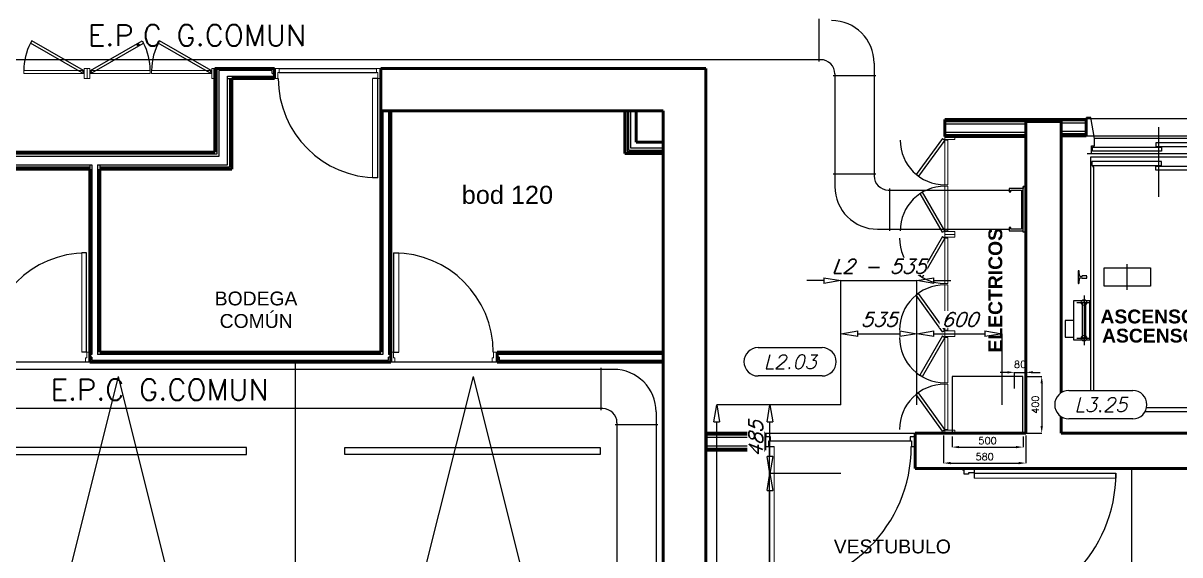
# Model space of a CAD drawing. Header units: millimetres. Extents: x -42700 to 155289, y -7931 to 68797.
# Drawn here: x 13645 to 21795, y 28682 to 32429 of the extents above; entities that cross this region are included whole.
import ezdxf
from ezdxf.enums import TextEntityAlignment as Align

# ---------------------------------------------------------------- set-up
doc = ezdxf.new("R2010")
doc.units = ezdxf.units.MM
doc.set_wipeout_variables(frame=1)
for name, color, linetype in [('01 arquitectura', 8, 'Continuous'), ('07.5 cotas detalle', 21, 'Continuous'), ('08.1 tags L1', 3, 'Continuous'), ('08.2 tags L3', 3, 'Continuous'), ('19 pasadas', 6, 'Continuous'), ('__L2_20Q', 7, 'Continuous'), ('__L3_30Q', 7, 'Continuous')]:
    doc.layers.add(name, color=color, linetype=linetype)
doc.layers.add('3 bandejas', color=113, linetype='Continuous', lineweight=25)
doc.styles.add('Arial_2', font='arial.ttf', dxfattribs={"height": 0.0975})
doc.styles.add('Arial_4', font='arial.ttf', dxfattribs={"height": 0.1275})
doc.styles.add('Arial_B', font='arialbd.ttf', dxfattribs={"height": 0.0975})
doc.styles.add('DESC', font='romans.shx', dxfattribs={"oblique": 15})
doc.styles.add('QUOTE', font='romans.shx', dxfattribs={"oblique": 20})
doc.styles.add('ROMANS', font='romans')
doc.dimstyles.new('FIP_COTAS', dxfattribs={"dimtxt": 2, "dimasz": 1, "dimexe": 1, "dimexo": 1, "dimgap": 1, "dimtad": 1, "dimlfac": 0.25, "dimzin": 10, "dimdsep": 46, "dimtxsty": 'ROMANS', "dimcen": 1, "dimclrd": 256, "dimclre": 256, "dimclrt": 256, "dimadec": 0, "dimazin": 0, "dimtfac": 1, "dimtmove": 2, "dimatfit": 3, "dimfxl": 1, "dimtolj": 1, "dimtzin": 0, "dimarcsym": 0})
doc.dimstyles.new('QUOTE-DIS', dxfattribs={"dimscale": 50, "dimtxt": 2, "dimasz": 2.4, "dimexe": 0, "dimexo": 0, "dimgap": 1, "dimtad": 1, "dimdec": 0, "dimzin": 4, "dimdsep": 46, "dimtxsty": 'QUOTE', "dimblk1": 'CLOSEDBLANK', "dimblk2": 'CLOSEDBLANK', "dimsah": 1, "dimcen": 0.09, "dimclrd": 256, "dimclre": 256, "dimclrt": 9, "dimadec": 0, "dimazin": 0, "dimtfac": 1, "dimtdec": 0, "dimtix": 1, "dimtmove": 0, "dimatfit": 3, "dimldrblk": 'CLOSEDBLANK', "dimfxl": 1, "dimtfill": 1, "dimtolj": 1, "dimtzin": 0, "dimarcsym": 0})

# ---------------------------------------------------------------- blocks, each defined once
blk = doc.blocks.new('*D144')
at = {"layer": '07.5 cotas detalle', "lineweight": -2, "transparency": 16777216}
for p, q in [((20700.6, 29939.6), (20822.7, 29939.6)), ((20821.7, 29889.6), (20821.7, 29589.6)), ((20700.6, 29539.6), (20822.7, 29539.6))]:
    blk.add_line(p, q, dxfattribs=at)
at = {"layer": '07.5 cotas detalle', "transparency": 16777216}
for points in [[(20813.4, 29889.6), (20830, 29889.6), (20821.7, 29939.6)], [(20813.4, 29589.6), (20830, 29589.6), (20821.7, 29539.6)]]:
    blk.add_solid(points, dxfattribs=at)
at = {"layer": '07.5 cotas detalle', "color": 7, "transparency": 16777216, "insert": (20776.7, 29739.6), "char_height": 50, "attachment_point": 5, "rotation": 90, "style": 'ROMANS'}
blk.add_mtext('\\A1;400', dxfattribs=at)
blk = doc.blocks.new('*D145')
at = {"layer": '07.5 cotas detalle', "lineweight": -2, "transparency": 16777216}
for p, q in [((20190, 29515.6), (20190, 29440.3)), ((20690, 29515.6), (20690, 29440.3)), ((20240, 29441.3), (20640, 29441.3))]:
    blk.add_line(p, q, dxfattribs=at)
at = {"layer": '07.5 cotas detalle', "transparency": 16777216}
for points in [[(20240, 29449.6), (20240, 29433), (20190, 29441.3)], [(20640, 29449.6), (20640, 29433), (20690, 29441.3)]]:
    blk.add_solid(points, dxfattribs=at)
at = {"layer": '07.5 cotas detalle', "color": 7, "transparency": 16777216, "insert": (20440, 29486.3), "char_height": 50, "attachment_point": 5, "style": 'ROMANS'}
blk.add_mtext('\\A1;500', dxfattribs=at)
blk = doc.blocks.new('*D146')
at = {"layer": '07.5 cotas detalle', "lineweight": -2, "transparency": 16777216}
for p, q in [((20129.7, 29523.5), (20129.7, 29327.7)), ((20709.7, 29523.5), (20709.7, 29327.7)), ((20179.7, 29328.7), (20659.7, 29328.7))]:
    blk.add_line(p, q, dxfattribs=at)
at = {"layer": '07.5 cotas detalle', "transparency": 16777216}
for points in [[(20179.7, 29337), (20179.7, 29320.3), (20129.7, 29328.7)], [(20659.7, 29337), (20659.7, 29320.3), (20709.7, 29328.7)]]:
    blk.add_solid(points, dxfattribs=at)
at = {"layer": '07.5 cotas detalle', "color": 7, "transparency": 16777216, "insert": (20419.7, 29373.7), "char_height": 50, "attachment_point": 5, "style": 'ROMANS'}
blk.add_mtext('\\A1;580', dxfattribs=at)
blk = doc.blocks.new('psz_tag')
blk.add_wipeout([(-225, 100), (-233.7, 99.6), (-242.4, 98.5), (-250.9, 96.6), (-259.2, 94), (-267.3, 90.6), (-275, 86.6), (-282.4, 81.9), (-289.3, 76.6), (-295.7, 70.7), (-301.6, 64.3), (-306.9, 57.4), (-311.6, 50), (-315.6, 42.3), (-319, 34.2), (-321.6, 25.9), (-323.5, 17.4), (-324.6, 8.7), (-325, 0), (-324.6, -8.7), (-323.5, -17.4), (-321.6, -25.9), (-319, -34.2), (-315.6, -42.3), (-311.6, -50), (-306.9, -57.4), (-301.6, -64.3), (-295.7, -70.7), (-289.3, -76.6), (-282.4, -81.9), (-275, -86.6), (-267.3, -90.6), (-259.2, -94), (-250.9, -96.6), (-242.4, -98.5), (-233.7, -99.6), (-225, -100), (225, -100), (233.7, -99.6), (242.4, -98.5), (250.9, -96.6), (259.2, -94), (267.3, -90.6), (275, -86.6), (282.4, -81.9), (289.3, -76.6), (295.7, -70.7), (301.6, -64.3), (306.9, -57.4), (311.6, -50), (315.6, -42.3), (319, -34.2), (321.6, -25.9), (323.5, -17.4), (324.6, -8.7), (325, 0), (324.6, 8.7), (323.5, 17.4), (321.6, 25.9), (319, 34.2), (315.6, 42.3), (311.6, 50), (306.9, 57.4), (301.6, 64.3), (295.7, 70.7), (289.3, 76.6), (282.4, 81.9), (275, 86.6), (267.3, 90.6), (259.2, 94), (250.9, 96.6), (242.4, 98.5), (233.7, 99.6), (225, 100)])
for p, q in [((-225, 100), (225, 100)), ((225, -100), (-225, -100))]:
    blk.add_line(p, q)
for centre, start, end in [((-225, 0), 90, 270), ((225, 0), 270, 90)]:
    blk.add_arc(centre, 100, start, end)
at = {"style": 'DESC', "oblique": 15, "flags": 8}
blk.add_attdef('TAG', text='', height=100, dxfattribs=at).set_placement((0, 0), align=Align.MIDDLE_CENTER)
blk = doc.blocks.new('*D353')
at = {"layer": '07.5 cotas detalle', "lineweight": -2, "transparency": 16777216}
for p, q in [((20579.7, 29968.1), (20529.7, 29968.1)), ((20629.7, 29853.7), (20629.7, 29969.1)), ((20629.7, 29968.1), (20709.7, 29968.1)), ((20709.7, 29853.7), (20709.7, 29969.1)), ((20759.7, 29968.1), (20809.7, 29968.1))]:
    blk.add_line(p, q, dxfattribs=at)
at = {"layer": '07.5 cotas detalle', "transparency": 16777216}
for points in [[(20579.7, 29976.4), (20579.7, 29959.8), (20629.7, 29968.1)], [(20759.7, 29976.4), (20759.7, 29959.8), (20709.7, 29968.1)]]:
    blk.add_solid(points, dxfattribs=at)
at = {"layer": '07.5 cotas detalle', "color": 7, "transparency": 16777216, "insert": (20669.7, 30024.1), "char_height": 50, "attachment_point": 5, "style": 'ROMANS'}
blk.add_mtext('\\A1;80', dxfattribs=at)
blk = doc.blocks.new('_CLOSEDBLANK')
at = {"color": 0, "linetype": 'ByBlock'}
for p, q in [((-1, 0.167), (0, 0)), ((-1, 0.167), (-1, -0.167)), ((0, 0), (-1, -0.167))]:
    blk.add_line(p, q, dxfattribs=at)
blk = doc.blocks.new('*D391')
at = {"layer": '__L2_20Q', "lineweight": -2, "transparency": 16777216}
for p, q in [((19407, 29255), (18907, 29255)), ((18907, 26560), (18907, 29135)), ((19407, 26440), (18907, 26440))]:
    blk.add_line(p, q, dxfattribs=at)
at = {"layer": '__L2_20Q', "lineweight": -2, "transparency": 16777216, "xscale": 120, "yscale": 120, "zscale": 120}
for p, rotation in [((18907, 29255), 90), ((18907, 26440), 270)]:
    blk.add_blockref('_CLOSEDBLANK', p, dxfattribs=dict(at, rotation=rotation))
at = {"layer": '__L2_20Q', "color": 9, "transparency": 16777216, "insert": (18807, 27847.5), "char_height": 100, "attachment_point": 5, "rotation": 90, "style": 'QUOTE', "bg_fill": 3, "box_fill_scale": 1.1, "bg_fill_color": 256, "bg_fill_true_color": 13158600, "bg_fill_transparency": 0}
blk.add_mtext('\\A1;2815', dxfattribs=at)
blk = doc.blocks.new('*D392')
at = {"layer": '__L2_20Q', "lineweight": -2, "transparency": 16777216}
for p, q in [((19407, 29740), (18907, 29740)), ((18907, 29375), (18907, 29620)), ((19407, 29255), (18907, 29255))]:
    blk.add_line(p, q, dxfattribs=at)
at = {"layer": '__L2_20Q', "lineweight": -2, "transparency": 16777216, "xscale": 120, "yscale": 120, "zscale": 120}
for p, rotation in [((18907, 29740), 90), ((18907, 29255), 270)]:
    blk.add_blockref('_CLOSEDBLANK', p, dxfattribs=dict(at, rotation=rotation))
at = {"layer": '__L2_20Q', "color": 9, "transparency": 16777216, "insert": (18807, 29497.5), "char_height": 100, "attachment_point": 5, "rotation": 90, "style": 'QUOTE', "bg_fill": 3, "box_fill_scale": 1.1, "bg_fill_color": 256, "bg_fill_true_color": 13158600, "bg_fill_transparency": 0}
blk.add_mtext('\\A1;485', dxfattribs=at)
blk = doc.blocks.new('*D393')
at = {"layer": '__L2_20Q', "lineweight": -2, "transparency": 16777216}
for p, q in [((19407, 29740), (19407, 30240)), ((19527, 30240), (19822, 30240)), ((19942, 29740), (19942, 30240))]:
    blk.add_line(p, q, dxfattribs=at)
at = {"layer": '__L2_20Q', "lineweight": -2, "transparency": 16777216, "xscale": 120, "yscale": 120, "zscale": 120, "rotation": 180}
blk.add_blockref('_CLOSEDBLANK', (19407, 30240), dxfattribs=at)
at = {"layer": '__L2_20Q', "lineweight": -2, "transparency": 16777216, "xscale": 120, "yscale": 120, "zscale": 120}
blk.add_blockref('_CLOSEDBLANK', (19942, 30240), dxfattribs=at)
at = {"layer": '__L2_20Q', "color": 9, "transparency": 16777216, "insert": (19674.5, 30340), "char_height": 100, "attachment_point": 5, "style": 'QUOTE', "bg_fill": 3, "box_fill_scale": 1.1, "bg_fill_color": 256, "bg_fill_true_color": 13158600, "bg_fill_transparency": 0}
blk.add_mtext('\\A1;535', dxfattribs=at)
blk = doc.blocks.new('*D394')
at = {"layer": '__L2_20Q', "lineweight": -2, "transparency": 16777216}
for p, q in [((19407, 29740), (18532, 29740)), ((18532, 26310), (18532, 29620)), ((19407, 26190), (18532, 26190))]:
    blk.add_line(p, q, dxfattribs=at)
at = {"layer": '__L2_20Q', "lineweight": -2, "transparency": 16777216, "xscale": 120, "yscale": 120, "zscale": 120}
for p, rotation in [((18532, 29740), 90), ((18532, 26190), 270)]:
    blk.add_blockref('_CLOSEDBLANK', p, dxfattribs=dict(at, rotation=rotation))
at = {"layer": '__L2_20Q', "color": 9, "transparency": 16777216, "insert": (18432, 27965), "char_height": 100, "attachment_point": 5, "rotation": 90, "style": 'QUOTE', "bg_fill": 3, "box_fill_scale": 1.1, "bg_fill_color": 256, "bg_fill_true_color": 13158600, "bg_fill_transparency": 0}
blk.add_mtext('\\A1;L2 - 3550', dxfattribs=at)
blk = doc.blocks.new('*D395')
at = {"layer": '__L2_20Q', "lineweight": -2, "transparency": 16777216}
for p, q in [((19287, 30615), (19167, 30615)), ((19407, 29740), (19407, 30615)), ((19407, 30615), (19942, 30615)), ((19942, 29740), (19942, 30615)), ((20062, 30615), (20182, 30615))]:
    blk.add_line(p, q, dxfattribs=at)
at = {"layer": '__L2_20Q', "lineweight": -2, "transparency": 16777216, "xscale": 120, "yscale": 120, "zscale": 120}
blk.add_blockref('_CLOSEDBLANK', (19407, 30615), dxfattribs=at)
at = {"layer": '__L2_20Q', "lineweight": -2, "transparency": 16777216, "xscale": 120, "yscale": 120, "zscale": 120, "rotation": 180}
blk.add_blockref('_CLOSEDBLANK', (19942, 30615), dxfattribs=at)
at = {"layer": '__L2_20Q', "color": 9, "transparency": 16777216, "insert": (19674.5, 30715), "char_height": 100, "attachment_point": 5, "style": 'QUOTE', "bg_fill": 3, "box_fill_scale": 1.1, "bg_fill_color": 256, "bg_fill_true_color": 13158600, "bg_fill_transparency": 0}
blk.add_mtext('\\A1;L2 - 535', dxfattribs=at)
blk = doc.blocks.new('*D454')
at = {"layer": '__L3_30Q', "lineweight": -2, "transparency": 16777216}
for p, q in [((19942, 29740), (19942, 30240)), ((20062, 30240), (20422, 30240)), ((20542, 29740), (20542, 30240))]:
    blk.add_line(p, q, dxfattribs=at)
at = {"layer": '__L3_30Q', "lineweight": -2, "transparency": 16777216, "xscale": 120, "yscale": 120, "zscale": 120, "rotation": 180}
blk.add_blockref('_CLOSEDBLANK', (19942, 30240), dxfattribs=at)
at = {"layer": '__L3_30Q', "lineweight": -2, "transparency": 16777216, "xscale": 120, "yscale": 120, "zscale": 120}
blk.add_blockref('_CLOSEDBLANK', (20542, 30240), dxfattribs=at)
at = {"layer": '__L3_30Q', "color": 9, "transparency": 16777216, "insert": (20242, 30340), "char_height": 100, "attachment_point": 5, "style": 'QUOTE', "bg_fill": 3, "box_fill_scale": 1.1, "bg_fill_color": 256, "bg_fill_true_color": 13158600, "bg_fill_transparency": 0}
blk.add_mtext('\\A1;600', dxfattribs=at)

msp = doc.modelspace()

# ---------------------------------------------------------------- linework, layer by layer
at = {"layer": '01 arquitectura', "color": 8}
for p, q in [((13705.98, 32304.609), (13695.98, 32287.289)), ((14059.71, 32077.289), (13695.98, 32287.289)), ((14069.71, 32094.61), (13705.98, 32304.609)), ((14119.71, 32094.61), (14483.439, 32304.609)), ((14129.709, 32077.289), (14493.439, 32287.289)), ((14483.439, 32304.609), (14493.439, 32287.289)), ((14605.978, 32304.609), (14595.978, 32287.289)), ((14959.707, 32077.289), (14595.978, 32287.289)), ((14969.707, 32094.61), (14605.978, 32304.609)), ((14069.71, 32094.61), (14059.71, 32077.289)), ((14119.71, 32094.61), (14129.709, 32077.289)), ((14969.707, 32094.61), (14959.707, 32077.289)), ((15009.707, 32109.61), (15009.707, 31504.611)), ((15024.707, 32094.61), (15024.707, 31489.611)), ((15399.706, 32094.61), (15024.707, 32094.61)), ((15084.707, 31429.611), (15084.707, 32054.61)), ((15084.707, 32054.61), (15414.706, 32054.61)), ((15084.707, 32039.61), (15114.707, 32039.61)), ((15099.707, 32039.61), (15099.707, 31414.611)), ((15399.706, 32074.61), (15399.706, 32094.61)), ((15399.706, 32074.61), (15414.706, 32074.61)), ((15449.714, 32109.61), (16134.73, 32109.61)), ((16142.176, 32039.61), (16107.176, 32039.61)), ((16142.176, 32039.61), (16142.176, 31339.612)), ((16179.704, 31809.61), (16179.704, 30094.615)), ((16219.704, 31809.61), (16219.704, 30094.615)), ((17899.7, 31809.61), (17899.7, 31524.611)), ((17909.7, 31809.61), (17909.7, 31534.611)), ((17924.7, 31809.61), (17924.7, 31549.611)), ((20139.694, 31734.611), (20709.693, 31734.611)), ((20139.694, 31719.611), (20709.693, 31719.611)), ((21134.692, 31739.611), (20959.692, 31739.611)), ((21134.692, 31724.611), (20959.692, 31724.611)), ((21167.692, 31764.61), (21137.692, 31764.61)), ((21137.692, 31639.611), (21137.692, 31764.61)), ((21194.692, 31614.611), (21167.692, 31764.61)), ((20139.694, 31659.611), (20709.693, 31659.611)), ((20139.694, 31644.611), (20709.693, 31644.611)), ((21134.692, 31664.611), (20959.692, 31664.611)), ((21134.692, 31649.611), (20959.692, 31649.611)), ((21134.692, 31634.611), (22151.689, 31634.611)), ((21644.691, 31694.611), (21644.691, 31204.612)), ((17924.7, 31549.611), (18154.699, 31549.611)), ((20123.522, 31616.378), (19938.193, 31361.667)), ((20139.694, 31604.611), (19954.365, 31349.9)), ((20123.522, 31616.378), (20139.694, 31604.611)), ((20123.522, 31616.378), (20139.694, 31604.611)), ((20123.522, 31616.378), (20139.694, 31604.611)), ((21172.692, 31509.611), (21172.692, 31563.111)), ((21172.692, 31563.111), (21194.692, 31563.111)), ((21179.692, 31526.611), (21179.692, 31553.611)), ((21179.692, 31553.611), (21664.691, 31553.611)), ((21194.692, 31563.111), (21194.692, 31614.611)), ((22604.688, 31614.611), (21194.692, 31614.611)), ((22114.69, 31585.611), (21624.691, 31585.611)), ((21624.691, 31585.611), (21624.691, 31558.611)), ((21624.691, 31558.611), (22114.69, 31558.611)), ((21664.691, 31553.611), (21664.691, 31526.611)), ((15024.707, 31489.611), (13114.712, 31489.611)), ((15009.707, 31504.611), (13179.712, 31504.611)), ((17899.7, 31524.611), (18154.699, 31524.611)), ((17909.7, 31534.611), (18154.699, 31534.611)), ((21142.692, 31509.611), (21172.692, 31509.611)), ((22604.688, 31484.611), (21164.692, 31484.611)), ((21164.692, 31484.611), (21164.692, 29692.616)), ((21172.692, 31509.611), (22604.688, 31509.611)), ((21664.691, 31526.611), (21179.692, 31526.611)), ((13114.712, 31429.611), (14129.709, 31429.611)), ((14114.71, 31414.611), (13114.712, 31414.611)), ((14114.71, 31429.611), (14114.71, 31399.611)), ((14129.709, 31429.611), (14129.709, 30094.615)), ((14169.709, 31429.611), (15084.707, 31429.611)), ((14169.709, 31429.611), (14169.709, 30094.615)), ((14184.709, 31429.611), (14184.709, 31399.611)), ((15099.707, 31414.611), (14184.709, 31414.611)), ((21664.691, 31452.611), (21174.692, 31452.611)), ((21174.692, 31452.611), (21174.692, 31425.611)), ((21174.692, 31425.611), (21664.691, 31425.611)), ((21189.692, 31415.611), (21179.692, 31415.611)), ((21189.692, 29717.616), (21189.692, 31415.611)), ((21624.691, 31420.611), (22114.69, 31420.611)), ((21624.691, 31393.611), (21624.691, 31420.611)), ((22114.69, 31393.611), (21624.691, 31393.611)), ((21664.691, 31425.611), (21664.691, 31452.611)), ((16142.176, 31339.612), (16107.176, 31339.612)), ((19954.365, 31349.9), (19938.193, 31361.667)), ((19954.365, 31349.9), (19938.193, 31361.667)), ((19982.195, 31237.41), (19964.874, 31227.41)), ((20122.374, 30954.612), (19964.874, 31227.41)), ((20139.694, 30964.612), (19982.195, 31237.41)), ((20122.374, 30924.613), (19962.374, 30647.485)), ((20139.694, 30914.613), (19979.695, 30637.485)), ((20122.374, 30954.612), (20139.694, 30964.612)), ((20122.374, 30924.613), (20139.694, 30914.613)), ((14092.181, 30809.613), (14057.182, 30809.613)), ((14092.181, 30109.615), (14092.181, 30809.613)), ((16257.232, 30809.613), (16292.232, 30809.613)), ((16257.232, 30109.615), (16257.232, 30809.613)), ((21424.691, 30549.614), (21424.691, 30729.613)), ((19979.695, 30637.485), (19962.374, 30647.485)), ((21081.055, 30684.113), (21077.692, 30684.113)), ((21077.692, 30684.113), (21077.692, 30595.113)), ((21088.343, 30648.987), (21086.041, 30679.489)), ((21138.692, 30647.613), (21107.692, 30647.613)), ((21139.692, 30632.613), (21139.692, 30646.613)), ((21260.692, 30574.613), (21260.692, 30704.613)), ((21260.692, 30704.613), (21588.691, 30704.613)), ((21588.691, 30704.613), (21588.691, 30574.613)), ((21077.692, 30595.113), (21081.055, 30595.113)), ((21086.041, 30599.737), (21088.343, 30630.24)), ((21104.692, 30644.363), (21093.329, 30644.363)), ((21093.329, 30634.863), (21104.692, 30634.863)), ((21107.692, 30631.613), (21138.692, 30631.613)), ((21588.691, 30574.613), (21260.692, 30574.613)), ((19952.746, 30524.325), (19936.514, 30512.641)), ((19952.746, 30524.325), (19936.514, 30512.641)), ((20123.463, 30252.93), (19936.514, 30512.641)), ((20139.694, 30264.614), (19952.746, 30524.325)), ((21119.688, 30509.614), (21119.688, 30159.614)), ((21161.688, 30472.614), (21044.688, 30472.614)), ((21044.688, 30472.614), (21044.688, 30196.614)), ((21069.688, 30459.614), (21169.688, 30459.614)), ((21109.688, 30459.614), (21129.688, 30459.614)), ((21109.688, 30209.614), (21109.688, 30459.614)), ((21129.688, 30459.614), (21129.688, 30209.614)), ((21161.688, 30196.614), (21161.688, 30472.614)), ((21044.688, 30332.614), (20986.688, 30332.614)), ((20986.688, 30332.614), (20986.688, 30216.614)), ((20123.463, 30252.93), (20139.694, 30264.614)), ((20123.463, 30252.93), (20139.694, 30264.614)), ((20123.463, 30252.93), (20139.694, 30264.614)), ((20122.374, 30224.614), (19962.374, 29947.487)), ((20139.694, 30214.614), (19979.695, 29937.487)), ((20122.374, 30224.614), (20139.694, 30214.614)), ((20986.688, 30216.614), (21044.688, 30216.614)), ((21044.688, 30196.614), (21161.688, 30196.614)), ((21069.688, 30209.614), (21169.688, 30209.614)), ((21129.688, 30209.614), (21109.688, 30209.614)), ((14092.181, 30109.615), (14057.182, 30109.615)), ((14129.709, 30094.615), (14114.71, 30094.615)), ((16179.704, 30094.615), (14169.709, 30094.615)), ((16234.704, 30094.615), (16219.704, 30094.615)), ((16257.232, 30109.615), (16292.232, 30109.615)), ((18154.699, 30094.615), (16984.702, 30094.615)), ((14114.702, 30039.615), (13364.711, 30039.615)), ((14129.709, 30074.615), (14114.71, 30074.615)), ((14129.709, 30074.615), (14129.709, 30054.615)), ((14129.709, 30054.615), (16219.704, 30054.615)), ((15564.706, 24939.628), (15564.706, 30039.615)), ((16219.704, 30054.615), (16219.704, 30074.615)), ((16234.704, 30074.615), (16219.704, 30074.615)), ((16984.702, 30039.615), (16234.704, 30039.615)), ((16999.702, 30074.615), (16984.702, 30074.615)), ((16999.702, 30074.615), (16999.702, 30054.615)), ((16999.702, 30054.615), (18154.699, 30054.615)), ((14314.709, 29939.615), (13064.712, 24939.628)), ((14314.709, 29939.615), (15564.706, 24939.628)), ((16814.703, 29939.615), (15564.706, 24939.628)), ((16814.703, 29939.615), (18064.7, 24939.628)), ((19979.695, 29937.487), (19962.374, 29947.487)), ((19952.746, 29824.327), (19936.514, 29812.642)), ((19952.746, 29824.327), (19936.514, 29812.642)), ((20123.463, 29552.932), (19936.514, 29812.642)), ((20139.694, 29564.616), (19952.746, 29824.327)), ((21164.692, 29692.616), (22314.689, 29692.616)), ((22289.689, 29717.616), (21189.692, 29717.616)), ((18854.698, 29524.616), (18457.199, 29524.616)), ((18839.698, 29509.616), (18457.199, 29509.616)), ((18839.698, 29479.616), (18839.698, 29509.616)), ((18854.698, 29479.616), (18854.698, 29524.616)), ((18869.698, 29539.616), (19929.695, 29539.616)), ((18909.673, 29514.616), (18869.698, 29514.616)), ((18879.705, 29514.616), (18879.705, 29539.616)), ((18909.673, 29484.616), (18909.673, 29514.616)), ((19929.695, 29514.616), (19894.688, 29514.616)), ((19894.688, 29514.616), (19894.688, 29484.616)), ((20123.463, 29552.932), (20139.694, 29564.616)), ((20123.463, 29552.932), (20139.694, 29564.616)), ((20123.463, 29552.932), (20139.694, 29564.616)), ((15219.048, 29439.616), (13419.052, 29439.616)), ((15219.048, 29389.616), (15219.048, 29439.616)), ((15910.364, 29389.616), (15910.364, 29439.616)), ((15910.364, 29439.616), (17710.36, 29439.616)), ((17710.36, 29439.616), (17710.36, 29389.616)), ((18457.199, 29449.616), (18869.698, 29449.616)), ((18457.199, 29434.616), (18869.698, 29434.616)), ((18839.698, 29479.616), (18869.698, 29479.616)), ((18869.698, 29444.616), (18899.744, 29444.616)), ((18899.744, 29444.616), (18899.744, 29484.616)), ((18899.744, 29484.616), (18909.673, 29484.616)), ((18902.226, 29444.616), (18937.226, 29444.616)), ((18902.226, 29444.616), (18902.226, 28444.619)), ((18909.673, 29484.616), (19894.688, 29484.616)), ((19894.688, 29484.616), (19904.688, 29484.616)), ((19904.688, 29484.616), (19904.688, 29444.616)), ((19904.688, 29444.616), (19929.695, 29444.616)), ((13419.052, 29389.616), (15219.048, 29389.616)), ((17710.36, 29389.616), (15910.364, 29389.616)), ((20274.694, 29279.609), (20264.694, 29279.609)), ((20274.694, 29249.642), (20274.694, 29289.617)), ((20344.694, 29289.617), (20344.694, 29259.571)), ((21454.691, 29289.617), (21454.691, 25949.625)), ((21954.69, 29289.617), (21454.691, 29289.617)), ((20304.694, 29249.642), (20274.694, 29249.642)), ((20304.694, 29259.571), (20304.694, 29249.642)), ((20344.694, 29259.571), (20304.694, 29259.571)), ((20344.694, 29257.089), (20344.694, 29222.089)), ((20344.694, 29257.089), (21344.691, 29257.089)), ((21344.691, 29257.089), (21344.691, 29222.089))]:
    msp.add_line(p, q, dxfattribs=at)
at = {"layer": '01 arquitectura', "color": 8, "lineweight": 18}
for p, q in [((13649.711, 32094.61), (14069.71, 32094.61)), ((13649.711, 32074.61), (13649.711, 32094.61)), ((14069.71, 32074.61), (13649.711, 32074.61)), ((14069.71, 32094.61), (14069.71, 32074.61)), ((14074.71, 32109.61), (14094.71, 32109.61)), ((14074.71, 32039.61), (14074.71, 32109.61)), ((14094.71, 32039.61), (14074.71, 32039.61)), ((14094.71, 32109.61), (14094.71, 32039.61)), ((14114.71, 32109.61), (14094.71, 32109.61)), ((14094.71, 32109.61), (14094.71, 32039.61)), ((14094.71, 32039.61), (14114.71, 32039.61)), ((14114.71, 32039.61), (14114.71, 32109.61)), ((14539.708, 32094.61), (14119.71, 32094.61)), ((14119.71, 32094.61), (14119.71, 32074.61)), ((14119.71, 32074.61), (14539.708, 32074.61)), ((14539.708, 32074.61), (14539.708, 32094.61)), ((14549.708, 32094.61), (14549.708, 32074.61)), ((14969.707, 32094.61), (14549.708, 32094.61)), ((14549.708, 32074.61), (14969.707, 32074.61)), ((14969.707, 32074.61), (14969.707, 32094.61)), ((14994.707, 32109.61), (14974.707, 32109.61)), ((14974.707, 32109.61), (14974.707, 32039.61)), ((14974.707, 32039.61), (14994.707, 32039.61)), ((15414.706, 32109.61), (15449.714, 32109.61)), ((15439.714, 32039.61), (15414.706, 32039.61)), ((15439.714, 32079.61), (15439.714, 32039.61)), ((15449.714, 32079.61), (15439.714, 32079.61)), ((15449.714, 32109.61), (15449.714, 32079.61)), ((16107.176, 32039.61), (16107.176, 31339.612)), ((16134.73, 32109.61), (16164.704, 32109.61)), ((16134.73, 32079.61), (16134.73, 32109.61)), ((16144.658, 32079.61), (16134.73, 32079.61)), ((16144.658, 32039.61), (16144.658, 32079.61)), ((16164.704, 32039.61), (16144.658, 32039.61)), ((20139.694, 31609.611), (20139.694, 31629.611)), ((20209.694, 31629.611), (20209.694, 31609.611)), ((20209.694, 31609.611), (20139.694, 31609.611)), ((20139.694, 31604.611), (20159.694, 31604.611)), ((20139.694, 31289.612), (20139.694, 31604.611)), ((20159.694, 31604.611), (20159.694, 31289.612)), ((20159.694, 31289.612), (20139.694, 31289.612)), ((20139.694, 30964.612), (20139.694, 31279.612)), ((20139.694, 31279.612), (20159.694, 31279.612)), ((20159.694, 31279.612), (20159.694, 30964.612)), ((20159.694, 30964.612), (20139.694, 30964.612)), ((20139.694, 30959.612), (20209.694, 30959.612)), ((20139.694, 30939.613), (20139.694, 30959.612)), ((20139.694, 30939.613), (20139.694, 30919.613)), ((20209.694, 30939.613), (20139.694, 30939.613)), ((20209.694, 30939.613), (20139.694, 30939.613)), ((20139.694, 30919.613), (20209.694, 30919.613)), ((20159.694, 30914.613), (20139.694, 30914.613)), ((20139.694, 30914.613), (20139.694, 30594.613)), ((20159.694, 30594.613), (20159.694, 30914.613)), ((20209.694, 30959.612), (20209.694, 30939.613)), ((20209.694, 30919.613), (20209.694, 30939.613)), ((14057.182, 30109.615), (14057.182, 30809.613)), ((16292.232, 30109.615), (16292.232, 30809.613)), ((20139.694, 30594.613), (20159.694, 30594.613)), ((20159.694, 30584.613), (20139.694, 30584.613)), ((20139.694, 30584.613), (20139.694, 30264.614)), ((20159.694, 30264.614), (20159.694, 30584.613)), ((20139.694, 30264.614), (20159.694, 30264.614)), ((20139.694, 30259.614), (20139.694, 30239.614)), ((20209.694, 30259.614), (20139.694, 30259.614)), ((20139.694, 30239.614), (20209.694, 30239.614)), ((20139.694, 30239.614), (20139.694, 30219.614)), ((20209.694, 30239.614), (20139.694, 30239.614)), ((20209.694, 30239.614), (20209.694, 30259.614)), ((20209.694, 30219.614), (20209.694, 30239.614)), ((20139.694, 30219.614), (20209.694, 30219.614)), ((20159.694, 30214.614), (20139.694, 30214.614)), ((20139.694, 30214.614), (20139.694, 29894.615)), ((20159.694, 29894.615), (20159.694, 30214.614)), ((14114.71, 30109.615), (14094.664, 30109.615)), ((14094.664, 30109.615), (14094.664, 30069.615)), ((16234.704, 30109.615), (16254.75, 30109.615)), ((16254.75, 30109.615), (16254.75, 30069.615)), ((16959.695, 30069.615), (16959.695, 30109.615)), ((16959.695, 30109.615), (16984.702, 30109.615)), ((14094.664, 30069.615), (14084.735, 30069.615)), ((14084.735, 30069.615), (14084.735, 30039.615)), ((14084.735, 30039.615), (14114.71, 30039.615)), ((16264.679, 30039.615), (16234.704, 30039.615)), ((16254.75, 30069.615), (16264.679, 30069.615)), ((16264.679, 30069.615), (16264.679, 30039.615)), ((16949.695, 30069.615), (16959.695, 30069.615)), ((16949.695, 30039.615), (16949.695, 30069.615)), ((16984.702, 30039.615), (16949.695, 30039.615)), ((20139.694, 29894.615), (20159.694, 29894.615)), ((20159.694, 29884.615), (20139.694, 29884.615)), ((20139.694, 29884.615), (20139.694, 29564.616)), ((20159.694, 29564.616), (20159.694, 29884.615)), ((20139.694, 29564.616), (20159.694, 29564.616)), ((20139.694, 29559.616), (20139.694, 29539.616)), ((20209.694, 29559.616), (20139.694, 29559.616)), ((20209.694, 29539.616), (20209.694, 29559.616)), ((18937.226, 29444.616), (18937.226, 28444.619)), ((20344.694, 29222.089), (21344.691, 29222.089))]:
    msp.add_line(p, q, dxfattribs=at)
at = {"layer": '01 arquitectura', "color": 8, "lineweight": 50}
for p, q in [((14994.707, 32109.61), (14994.707, 31519.611)), ((15414.706, 32109.61), (14994.707, 32109.61)), ((15114.707, 31399.611), (15114.707, 32039.61)), ((15114.707, 32039.61), (15414.706, 32039.61)), ((15414.706, 32039.61), (15414.706, 32109.61)), ((18454.699, 32109.61), (16164.704, 32109.61)), ((16164.704, 32109.61), (16164.704, 31809.61)), ((18454.699, 25289.627), (18454.699, 32109.61)), ((16234.704, 31809.61), (16164.704, 31809.61)), ((16164.704, 31809.61), (16164.704, 30109.615)), ((16234.704, 31809.61), (18154.699, 31809.61)), ((16234.704, 30039.615), (16234.704, 31809.61)), ((17884.7, 31809.61), (17884.7, 31509.611)), ((17964.7, 31589.611), (17964.7, 31809.61)), ((18154.699, 31809.61), (18154.699, 25289.627)), ((21134.692, 31749.611), (20139.694, 31749.611)), ((20139.694, 31749.611), (20139.694, 31629.611)), ((20959.692, 31734.611), (20709.693, 31734.611)), ((20709.693, 31734.611), (20709.693, 29539.616)), ((20959.692, 29539.616), (20959.692, 31734.611)), ((21134.692, 31634.611), (21134.692, 31754.61)), ((20139.694, 31629.611), (20709.693, 31629.611)), ((20959.692, 31634.611), (21134.692, 31634.611)), ((18154.699, 31589.611), (17964.7, 31589.611)), ((14994.707, 31519.611), (13194.712, 31519.611)), ((17884.7, 31509.611), (18154.699, 31509.611)), ((13114.712, 31399.611), (14114.71, 31399.611)), ((14114.71, 31399.611), (14114.71, 30039.615)), ((14184.709, 31399.611), (15114.707, 31399.611)), ((14184.709, 30109.615), (14184.709, 31399.611)), ((16164.704, 30109.615), (14184.709, 30109.615)), ((18154.699, 30109.615), (16984.702, 30109.615)), ((16984.702, 30109.615), (16984.702, 30039.615)), ((14114.71, 30039.615), (16234.704, 30039.615)), ((16984.702, 30039.615), (18154.699, 30039.615)), ((18869.698, 29539.616), (18457.199, 29539.616)), ((18457.199, 29539.616), (18457.199, 29419.616)), ((18869.698, 29419.616), (18869.698, 29539.616)), ((20709.693, 29539.616), (19929.695, 29539.616)), ((19929.695, 29539.616), (19929.695, 29289.617)), ((26359.679, 29539.616), (20959.692, 29539.616)), ((18457.199, 29419.616), (18869.698, 29419.616)), ((19929.695, 29289.617), (27284.677, 29289.617))]:
    msp.add_line(p, q, dxfattribs=at)
at = {"layer": '01 arquitectura', "color": 8}
for points in [[(15449.714, 32079.61), (16134.73, 32079.61)], [(22151.689, 31754.61), (21134.692, 31754.61)]]:
    msp.add_lwpolyline(points, dxfattribs=at)
for centre, radius in [((21119.688, 30459.614), 20), ((21119.725, 30459.614), 4), ((21119.688, 30209.614), 20), ((21119.725, 30209.614), 4)]:
    msp.add_circle(centre, radius, dxfattribs=at)
for centre, radius, start, end in [((14069.648, 32095.53), 419.999, 152.8341013, 180), ((14119.771, 32095.53), 419.999, 0, 27.1658987), ((14969.707, 32094.61), 419.999, 150, 180), ((16142.176, 32039.61), 699.998, 180, 270), ((20139.694, 31604.611), 314.999, 180, 270), ((20139.694, 30964.612), 314.999, 90, 180), ((20139.694, 30914.613), 319.999, 180, 270), ((14092.181, 30109.615), 699.998, 90, 180), ((16257.232, 30109.615), 699.998, 0, 90), ((21081.055, 30679.113), 5, 4.3160275, 90), ((21093.329, 30649.363), 5, 184.3160275, 270), ((21104.692, 30647.363), 3, 270, 0), ((20139.694, 30264.614), 319.999, 90, 180), ((21081.055, 30600.113), 5, 270, 355.6839725), ((21093.329, 30629.863), 5, 90, 175.6839725), ((21104.692, 30631.863), 3, 0, 90), ((20139.694, 30214.614), 319.999, 180, 270), ((20139.694, 29564.616), 319.999, 90, 180), ((18902.226, 29444.616), 999.997, 270, 0), ((20344.694, 29257.089), 999.997, 270, 0)]:
    msp.add_arc(centre, radius, start, end, dxfattribs=at)
at = {"layer": '19 pasadas', "color": 6}
msp.add_lwpolyline([(20189.693, 29539.616), (20689.693, 29539.616), (20689.693, 29939.616), (20189.693, 29939.616)], close=True, dxfattribs=at)
at = {"layer": '3 bandejas', "ltscale": 0.01}
for p, q in [((19264.421, 32171.027, 2502.131), (10160.572, 32171.027, 2502.131)), ((19640.518, 32147.027, 2502.131), (19640.518, 31352.583, 2502.131)), ((19364.421, 32071.028, 2502.131), (19364.421, 31276.583, 2502.131)), ((19740.518, 31252.583, 2502.131), (20591.444, 31252.583, 2502.131)), ((19752.42, 30964.584, 2502.131), (19752.42, 31264.583, 2502.131)), ((19664.42, 30976.584, 2502.131), (20591.444, 30976.584, 2502.131)), ((17805.011, 29988.651, 2502.131), (10160.572, 29988.651, 2502.131)), ((17729.011, 29712.652, 2502.131), (10084.572, 29712.652, 2502.131)), ((18105.01, 29688.652, 2502.131), (18105.01, 23147.056, 2502.131)), ((17829.011, 29612.652, 2502.131), (17829.011, 23071.056, 2502.131))]:
    msp.add_line(p, q, dxfattribs=at)
at = {"layer": '3 bandejas', "ltscale": 0.01, "elevation": 2502.131}
for points in [[(19252.519, 32159.027), (19252.519, 32459.027)], [(19352.518, 32059.028), (19652.518, 32059.028)], [(19652.518, 31364.583), (19352.518, 31364.583)], [(20709.693, 31277.481), (20691.444, 31277.481), (20691.444, 31264.583), (20591.444, 31264.583), (20591.444, 31239.584), (20603.444, 31239.584), (20603.444, 31252.583), (20679.444, 31252.583), (20679.444, 30976.584), (20603.444, 30976.584), (20603.444, 30989.584), (20591.444, 30989.584), (20591.444, 30964.584), (20691.444, 30964.584), (20691.444, 31277.481), (20709.693, 31277.481), (20709.693, 30954.612), (20691.444, 30954.612), (20691.444, 30964.584)], [(17717.011, 29700.652), (17717.011, 30000.651)], [(17817.011, 29600.652), (18117.01, 29600.652)]]:
    msp.add_lwpolyline(points, dxfattribs=at)
at = {"layer": '3 bandejas', "ltscale": 0.01}
for centre, radius, start, end in [((19340.519, 32147.027, 2502.131), 299.999, 0, 90), ((19264.421, 32071.028, 2502.131), 100, 0, 90), ((19740.518, 31352.583, 2502.131), 100, 180, 270), ((19664.42, 31276.583, 2502.131), 299.999, 180, 270), ((17805.011, 29688.652, 2502.131), 299.999, 0, 90), ((17729.011, 29612.652, 2502.131), 100, 0, 90)]:
    msp.add_arc(centre, radius, start, end, dxfattribs=at)

# ---------------------------------------------------------------- block references
at = {"layer": '08.1 tags L1'}
ref = msp.add_blockref('psz_tag', (19048.818, 30042.443, 2595), dxfattribs=at)
ref.add_attrib('TAG', 'L2.03', dxfattribs={"layer": '0', "height": 100, "style": 'DESC', "oblique": 15}).set_placement((19048.818, 30042.443, 2595), align=Align.MIDDLE_CENTER)

# ---------------------------------------------------------------- texts
at = {"layer": '01 arquitectura', "color": 9, "linetype": 'Continuous', "style": 'ROMANS'}
for p in [(14101.33, 32267.617), (13837.471, 29770.993)]:
    msp.add_text('E.P.C G.COMUN', height=150, dxfattribs=at).set_placement(p)
at = {"layer": '01 arquitectura', "color": 8, "attachment_point": 1}
for s, insert, char_height, width, style in [('bod 120', (16735.04, 31282.751), 127.4997, 817.71921, 'Arial_4'), ('BODEGA ', (14994.579, 30537.305), 97.4998, 745.56751, 'Arial_2'), ('COMÚN', (15029.305, 30378.555), 97.4998, 613.2894, 'Arial_2'), ('ASCENSOR 01', (21235.34, 30410.268), 97.49976, 1154.42711, 'Arial_B'), ('ASCENSOR 01', (21246.766, 30275.561), 97.49976, 1154.42711, 'Arial_B'), ('VESTUBULO ', (19356.628, 28789.823), 97.4998, 1016.13637, 'Arial_2')]:
    msp.add_mtext(s, dxfattribs=dict(at, insert=insert, char_height=char_height, width=width, style=style))
at = {"layer": '01 arquitectura', "color": 8, "insert": (20446.037, 30107.406), "char_height": 97.4998, "width": 1070.25014, "attachment_point": 1, "rotation": 90, "style": 'Arial_B'}
msp.add_mtext('ELECTRICOS', dxfattribs=at)

# ---------------------------------------------------------------- dimensions: what is measured, and where the dimension line sits
at = {"layer": '07.5 cotas detalle'}
for p1, p2, distance, picture, middle in [((20629.693, 29853.665), (20709.693, 29853.665), 114.427, '*D353', (20669.693, 30024.092)), ((20700.575, 29939.616, -34094.278), (20700.575, 29539.616, -34094.278), 121.14, '*D144', (20776.716, 29739.616, -34094.278)), ((20129.693, 29523.489, -34094.278), (20709.693, 29523.489, -34094.278), -194.826, '*D146', (20419.693, 29373.663, -34094.278)), ((20189.965, 29515.553, -34094.278), (20689.965, 29515.553, -34094.278), -74.264, '*D145', (20439.965, 29486.289, -34094.278))]:
    dim = msp.add_aligned_dim(p1=p1, p2=p2, distance=distance, dimstyle='FIP_COTAS', override={"dimtxt": 50, "dimasz": 50, "dimexo": 0, "dimgap": 20, "dimlfac": 1, "dimsah": 1, "dimclrt": 7}, dxfattribs=at)
    dim.commit()
    dim.dimension.update_dxf_attribs({"geometry": picture, "text_midpoint": middle})

# ---------------------------------------------------------------- next in the draw order: block references
at = {"layer": '08.2 tags L3'}
ref = msp.add_blockref('psz_tag', (21238.186, 29740, -583.972), dxfattribs=at)
ref.add_attrib('TAG', 'L3.03', dxfattribs={"layer": '0', "height": 100, "style": 'DESC', "oblique": 15}).set_placement((21238.186, 29740, -583.972), align=Align.MIDDLE_CENTER)

# ---------------------------------------------------------------- next in the draw order: dimensions: what is measured, and where the dimension line sits
at = {"layer": '__L2_20Q', "color": 254}
dim = msp.add_aligned_dim(p1=(19407, 26440, 2495), p2=(19407, 29255, 2495), distance=500, dimstyle='QUOTE-DIS', override={"dimscale": 50, "dimlfac": 1}, dxfattribs=at)
dim.commit()
dim.dimension.update_dxf_attribs({"geometry": '*D391', "text_midpoint": (18807, 27847.5, 2495)})

# ---------------------------------------------------------------- next in the draw order: block references
at = {"layer": '08.2 tags L3'}
ref = msp.add_blockref('psz_tag', (21238.186, 29740, 951.338), dxfattribs=at)
ref.add_attrib('TAG', 'L3.04', dxfattribs={"layer": '0', "height": 100, "style": 'DESC', "oblique": 15}).set_placement((21238.186, 29740, 951.338), align=Align.MIDDLE_CENTER)

# ---------------------------------------------------------------- next in the draw order: dimensions: what is measured, and where the dimension line sits
at = {"layer": '__L2_20Q', "color": 254}
dim = msp.add_aligned_dim(p1=(19407, 29255, 2495), p2=(19407, 29740, 2495), distance=500, dimstyle='QUOTE-DIS', override={"dimscale": 50, "dimlfac": 1}, dxfattribs=at)
dim.commit()
dim.dimension.update_dxf_attribs({"geometry": '*D392', "text_midpoint": (18807, 29497.5, 2495)})

# ---------------------------------------------------------------- next in the draw order: block references
at = {"layer": '08.2 tags L3'}
ref = msp.add_blockref('psz_tag', (21238.186, 29740, 2543.862), dxfattribs=at)
ref.add_attrib('TAG', 'L3.05', dxfattribs={"layer": '0', "height": 100, "style": 'DESC', "oblique": 15}).set_placement((21238.186, 29740, 2543.862), align=Align.MIDDLE_CENTER)

# ---------------------------------------------------------------- next in the draw order: dimensions: what is measured, and where the dimension line sits
at = {"layer": '__L2_20Q', "color": 254}
dim = msp.add_aligned_dim(p1=(19407, 29740, 2495), p2=(19942, 29740, 2495), distance=500, dimstyle='QUOTE-DIS', override={"dimscale": 50, "dimlfac": 1}, dxfattribs=at)
dim.commit()
dim.dimension.update_dxf_attribs({"geometry": '*D393', "text_midpoint": (19674.5, 30340, 2495)})

# ---------------------------------------------------------------- next in the draw order: block references
at = {"layer": '08.2 tags L3'}
ref = msp.add_blockref('psz_tag', (21238.186, 29740, 3784.136), dxfattribs=at)
ref.add_attrib('TAG', 'L3.06', dxfattribs={"layer": '0', "height": 100, "style": 'DESC', "oblique": 15}).set_placement((21238.186, 29740, 3784.136), align=Align.MIDDLE_CENTER)

# ---------------------------------------------------------------- next in the draw order: dimensions: what is measured, and where the dimension line sits
at = {"layer": '__L2_20Q', "color": 254}
dim = msp.add_aligned_dim(p1=(19407, 26190, 2495), p2=(19407, 29740, 2495), distance=875, text='L2 - <>', dimstyle='QUOTE-DIS', override={"dimscale": 50, "dimlfac": 1}, dxfattribs=at)
dim.commit()
dim.dimension.update_dxf_attribs({"geometry": '*D394', "text_midpoint": (18432, 27965, 2495)})

# ---------------------------------------------------------------- next in the draw order: block references
at = {"layer": '08.2 tags L3'}
ref = msp.add_blockref('psz_tag', (21238.186, 29740, 5667.515), dxfattribs=at)
ref.add_attrib('TAG', 'L3.07', dxfattribs={"layer": '0', "height": 100, "style": 'DESC', "oblique": 15}).set_placement((21238.186, 29740, 5667.515), align=Align.MIDDLE_CENTER)

# ---------------------------------------------------------------- next in the draw order: dimensions: what is measured, and where the dimension line sits
at = {"layer": '__L2_20Q', "color": 254}
dim = msp.add_aligned_dim(p1=(19407, 29740, 2495), p2=(19942, 29740, 2495), distance=875, text='L2 - <>', dimstyle='QUOTE-DIS', override={"dimscale": 50, "dimlfac": 1}, dxfattribs=at)
dim.commit()
dim.dimension.update_dxf_attribs({"geometry": '*D395', "text_midpoint": (19674.5, 30715, 2495)})

# ---------------------------------------------------------------- next in the draw order: block references
at = {"layer": '08.2 tags L3'}
ref = msp.add_blockref('psz_tag', (21238.186, 29740, 8187.515), dxfattribs=at)
ref.add_attrib('TAG', 'L3.08', dxfattribs={"layer": '0', "height": 100, "style": 'DESC', "oblique": 15}).set_placement((21238.186, 29740, 8187.515), align=Align.MIDDLE_CENTER)

# ---------------------------------------------------------------- next in the draw order: dimensions: what is measured, and where the dimension line sits
at = {"layer": '__L3_30Q', "color": 254}
dim = msp.add_aligned_dim(p1=(19942, 29740, 2495), p2=(20542, 29740, 2495), distance=500, dimstyle='QUOTE-DIS', dxfattribs=at)
dim.commit()
dim.dimension.update_dxf_attribs({"geometry": '*D454', "text_midpoint": (20242, 30340, 2495)})

# ---------------------------------------------------------------- next in the draw order: block references
at = {"layer": '08.2 tags L3'}
ref = msp.add_blockref('psz_tag', (21238.186, 29740, 10707.515), dxfattribs=at)
ref.add_attrib('TAG', 'L3.09', dxfattribs={"layer": '0', "height": 100, "style": 'DESC', "oblique": 15}).set_placement((21238.186, 29740, 10707.515), align=Align.MIDDLE_CENTER)

# ---------------------------------------------------------------- next in the draw order: block references
ref = msp.add_blockref('psz_tag', (21238.186, 29740, 13227.515), dxfattribs=at)
ref.add_attrib('TAG', 'L3.10', dxfattribs={"layer": '0', "height": 100, "style": 'DESC', "oblique": 15}).set_placement((21238.186, 29740, 13227.515), align=Align.MIDDLE_CENTER)

# ---------------------------------------------------------------- next in the draw order: block references
ref = msp.add_blockref('psz_tag', (21238.186, 29740, 15747.515), dxfattribs=at)
ref.add_attrib('TAG', 'L3.11', dxfattribs={"layer": '0', "height": 100, "style": 'DESC', "oblique": 15}).set_placement((21238.186, 29740, 15747.515), align=Align.MIDDLE_CENTER)

# ---------------------------------------------------------------- next in the draw order: block references
ref = msp.add_blockref('psz_tag', (21238.186, 29740, 18267.515), dxfattribs=at)
ref.add_attrib('TAG', 'L3.12', dxfattribs={"layer": '0', "height": 100, "style": 'DESC', "oblique": 15}).set_placement((21238.186, 29740, 18267.515), align=Align.MIDDLE_CENTER)

# ---------------------------------------------------------------- next in the draw order: block references
ref = msp.add_blockref('psz_tag', (21238.186, 29740, 20787.515), dxfattribs=at)
ref.add_attrib('TAG', 'L3.13', dxfattribs={"layer": '0', "height": 100, "style": 'DESC', "oblique": 15}).set_placement((21238.186, 29740, 20787.515), align=Align.MIDDLE_CENTER)

# ---------------------------------------------------------------- next in the draw order: block references
ref = msp.add_blockref('psz_tag', (21238.186, 29740, 23307.515), dxfattribs=at)
ref.add_attrib('TAG', 'L3.14', dxfattribs={"layer": '0', "height": 100, "style": 'DESC', "oblique": 15}).set_placement((21238.186, 29740, 23307.515), align=Align.MIDDLE_CENTER)

# ---------------------------------------------------------------- next in the draw order: block references
ref = msp.add_blockref('psz_tag', (21238.186, 29740, 25827.515), dxfattribs=at)
ref.add_attrib('TAG', 'L3.15', dxfattribs={"layer": '0', "height": 100, "style": 'DESC', "oblique": 15}).set_placement((21238.186, 29740, 25827.515), align=Align.MIDDLE_CENTER)

# ---------------------------------------------------------------- next in the draw order: block references
ref = msp.add_blockref('psz_tag', (21238.186, 29740, 28347.515), dxfattribs=at)
ref.add_attrib('TAG', 'L3.16', dxfattribs={"layer": '0', "height": 100, "style": 'DESC', "oblique": 15}).set_placement((21238.186, 29740, 28347.515), align=Align.MIDDLE_CENTER)

# ---------------------------------------------------------------- next in the draw order: block references
ref = msp.add_blockref('psz_tag', (21238.186, 29740, 30867.515), dxfattribs=at)
ref.add_attrib('TAG', 'L3.17', dxfattribs={"layer": '0', "height": 100, "style": 'DESC', "oblique": 15}).set_placement((21238.186, 29740, 30867.515), align=Align.MIDDLE_CENTER)

# ---------------------------------------------------------------- next in the draw order: block references
ref = msp.add_blockref('psz_tag', (21238.186, 29740, 33387.515), dxfattribs=at)
ref.add_attrib('TAG', 'L3.18', dxfattribs={"layer": '0', "height": 100, "style": 'DESC', "oblique": 15}).set_placement((21238.186, 29740, 33387.515), align=Align.MIDDLE_CENTER)

# ---------------------------------------------------------------- next in the draw order: block references
ref = msp.add_blockref('psz_tag', (21238.186, 29740, 35907.515), dxfattribs=at)
ref.add_attrib('TAG', 'L3.19', dxfattribs={"layer": '0', "height": 100, "style": 'DESC', "oblique": 15}).set_placement((21238.186, 29740, 35907.515), align=Align.MIDDLE_CENTER)

# ---------------------------------------------------------------- next in the draw order: block references
ref = msp.add_blockref('psz_tag', (21238.186, 29740, 38427.515), dxfattribs=at)
ref.add_attrib('TAG', 'L3.20', dxfattribs={"layer": '0', "height": 100, "style": 'DESC', "oblique": 15}).set_placement((21238.186, 29740, 38427.515), align=Align.MIDDLE_CENTER)

# ---------------------------------------------------------------- next in the draw order: block references
ref = msp.add_blockref('psz_tag', (21238.186, 29740, 40947.515), dxfattribs=at)
ref.add_attrib('TAG', 'L3.21', dxfattribs={"layer": '0', "height": 100, "style": 'DESC', "oblique": 15}).set_placement((21238.186, 29740, 40947.515), align=Align.MIDDLE_CENTER)

# ---------------------------------------------------------------- next in the draw order: block references
ref = msp.add_blockref('psz_tag', (21238.186, 29740, 43467.515), dxfattribs=at)
ref.add_attrib('TAG', 'L3.22', dxfattribs={"layer": '0', "height": 100, "style": 'DESC', "oblique": 15}).set_placement((21238.186, 29740, 43467.515), align=Align.MIDDLE_CENTER)

# ---------------------------------------------------------------- next in the draw order: block references
ref = msp.add_blockref('psz_tag', (21238.186, 29740, 52575), dxfattribs=at)
ref.add_attrib('TAG', 'L3.26', dxfattribs={"layer": '0', "height": 100, "style": 'DESC', "oblique": 15}).set_placement((21238.186, 29740, 52575), align=Align.MIDDLE_CENTER)

# ---------------------------------------------------------------- next in the draw order: block references
ref = msp.add_blockref('psz_tag', (21238.186, 29740, -1898.17), dxfattribs=at)
ref.add_attrib('TAG', 'L3.02', dxfattribs={"layer": '0', "height": 100, "style": 'DESC', "oblique": 15}).set_placement((21238.186, 29740, -1898.17), align=Align.MIDDLE_CENTER)

# ---------------------------------------------------------------- next in the draw order: block references
ref = msp.add_blockref('psz_tag', (21238.186, 29740, -3090.414), dxfattribs=at)
ref.add_attrib('TAG', 'L3.01', dxfattribs={"layer": '0', "height": 100, "style": 'DESC', "oblique": 15}).set_placement((21238.186, 29740, -3090.414), align=Align.MIDDLE_CENTER)

# ---------------------------------------------------------------- next in the draw order: block references
ref = msp.add_blockref('psz_tag', (21238.186, 29740, 48305.01), dxfattribs=at)
ref.add_attrib('TAG', 'L3.24', dxfattribs={"layer": '0', "height": 100, "style": 'DESC', "oblique": 15}).set_placement((21238.186, 29740, 48305.01), align=Align.MIDDLE_CENTER)

# ---------------------------------------------------------------- next in the draw order: block references
ref = msp.add_blockref('psz_tag', (21238.186, 29740, 45570.796), dxfattribs=at)
ref.add_attrib('TAG', 'L3.23', dxfattribs={"layer": '0', "height": 100, "style": 'DESC', "oblique": 15}).set_placement((21238.186, 29740, 45570.796), align=Align.MIDDLE_CENTER)

# ---------------------------------------------------------------- next in the draw order: block references
ref = msp.add_blockref('psz_tag', (21238.186, 29740, 50909.433), dxfattribs=at)
ref.add_attrib('TAG', 'L3.25', dxfattribs={"layer": '0', "height": 100, "style": 'DESC', "oblique": 15}).set_placement((21238.186, 29740, 50909.433), align=Align.MIDDLE_CENTER)

doc.saveas('drawing.dxf')
